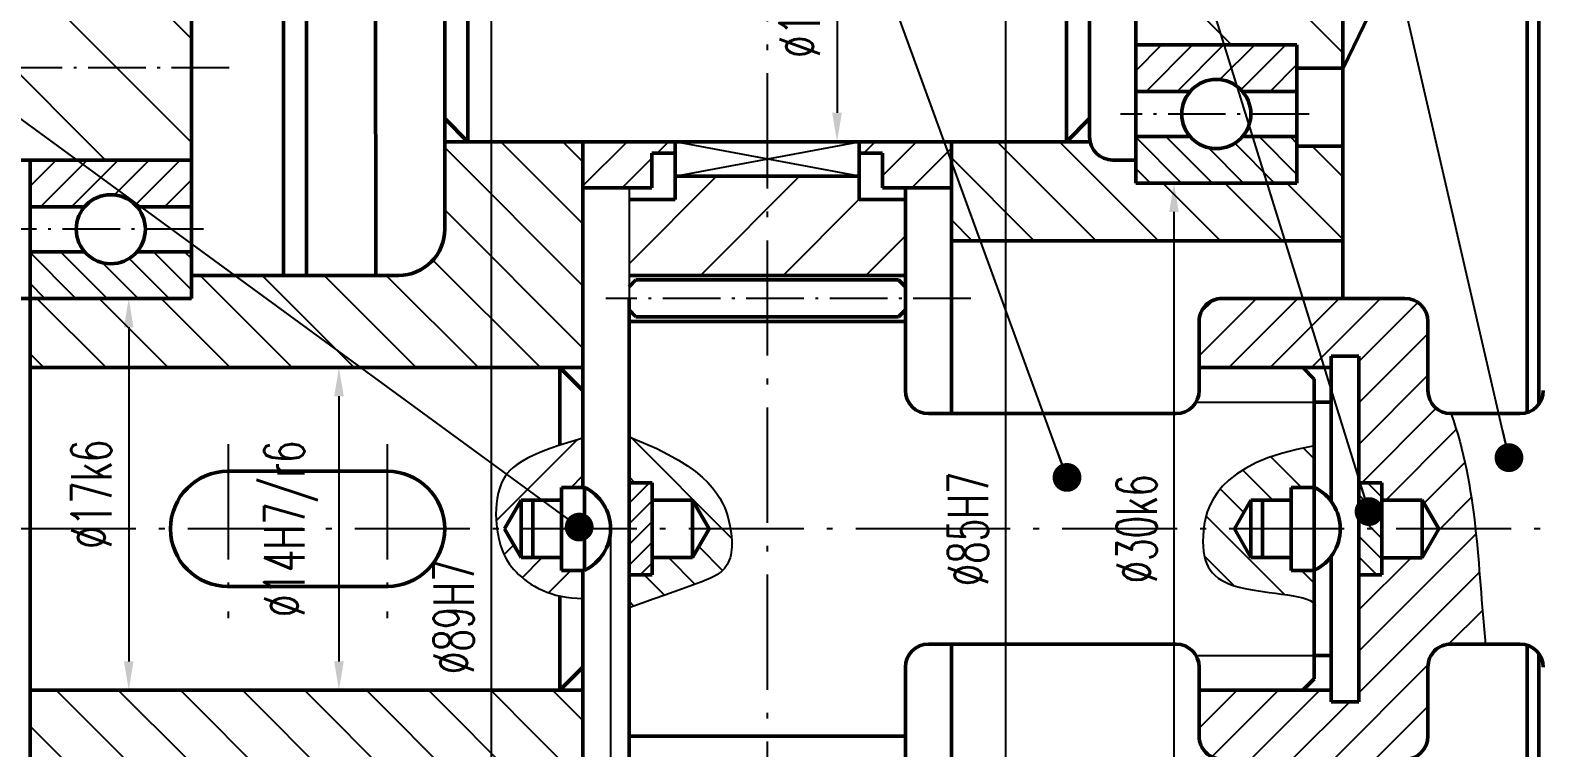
# Model space of a CAD drawing. Header units: millimetres. Extents: x -4145 to -2956, y -84 to 757.
# Drawn here: x -3976.4 to -3845.4, y 456.5 to 518.8 of the extents above; entities that cross this region are included whole.
import ezdxf

# ---------------------------------------------------------------- set-up
doc = ezdxf.new("R2010")
doc.units = ezdxf.units.MM
doc.header["$LTSCALE"] = 10
doc.linetypes.add('CENTER', pattern=[1.45, 1, -0.2, 0.05, -0.2])
doc.layers.add('1轮廓实线层', color=7, linetype='Continuous', lineweight=50)
for name, color, linetype in [('2细线层', 7, 'Continuous'), ('3中心线层', 7, 'CENTER'), ('5剖面线层', 7, 'Continuous'), ('6文字层', 7, 'Continuous'), ('7标注层', 7, 'Continuous')]:
    doc.layers.add(name, color=color, linetype=linetype)
doc.styles.add('TH_GBDIM', font='romans.shx', dxfattribs={"width": 0.65, "bigfont": 'gbcbig.shx'})
doc.dimstyles.new('TH_GBDIM', dxfattribs={"dimtxt": 3.5, "dimasz": 2.5, "dimexe": 2, "dimexo": 0, "dimgap": 1.5, "dimtad": 1, "dimlfac": 0.5, "dimdsep": 46, "dimtxsty": 'TH_GBDIM', "dimcen": 2.5, "dimclrd": 130, "dimclre": 130, "dimclrt": 3, "dimazin": 2, "dimtfac": 0.714286, "dimtmove": 0, "dimatfit": 3, "dimfxl": 1, "dimtolj": 1, "dimtzin": 0, "dimlwd": -1, "dimlwe": -1, "dimarcsym": 0})
pattern_1 = [(135, (-720.468, -1197.2057), (-4.490128, -4.490128), [])]
pattern_2 = [(45, (-720.4682, -1197.2057), (-1.7960512, 1.7960512), [])]
pattern_3 = [(135, (-720.4682, -1197.2057), (-1.7960512, -1.7960512), [])]
pattern_4 = [(135, (-720.4682, -1197.2057), (-2.694077, -2.694077), [])]

# ---------------------------------------------------------------- blocks, each defined once
blk = doc.blocks.new('*D2')
at = {"layer": '7标注层', "color": 130, "transparency": 16777216}
for p, q in [((-3925.97, 475.54), (-3925.97, 439.33)), ((-3924.36, 475.54), (-3924.36, 439.33)), ((-3928.47, 441.33), (-3930.97, 441.33)), ((-3925.97, 441.33), (-3924.36, 441.33)), ((-3921.86, 441.33), (-3902.71, 441.33))]:
    blk.add_line(p, q, dxfattribs=at)
for points in [[(-3928.47, 441.75), (-3928.47, 440.92), (-3925.97, 441.33)], [(-3921.86, 441.75), (-3921.86, 440.92), (-3924.36, 441.33)]]:
    blk.add_solid(points, dxfattribs=at)
at = {"layer": 'Defpoints', "color": 0, "transparency": 16777216}
for p in [(-3925.97, 475.54), (-3924.36, 475.54), (-3925.97, 441.33)]:
    blk.add_point(p, dxfattribs=at)
at = {"layer": '7标注层', "color": 3, "transparency": 16777216, "insert": (-3906.59, 444.58), "char_height": 3.5, "attachment_point": 5, "style": 'TH_GBDIM'}
blk.add_mtext('\\A1;0.8', dxfattribs=at)
blk = doc.blocks.new('*D7')
at = {"layer": '7标注层', "color": 130, "transparency": 16777216}
for p, q in [((-4039.36, 489.54), (-4039.36, 645.08)), ((-3703.35, 478.59), (-3703.35, 645.08)), ((-4036.86, 643.08), (-3705.85, 643.08))]:
    blk.add_line(p, q, dxfattribs=at)
for points in [[(-4036.86, 643.5), (-4036.86, 642.66), (-4039.36, 643.08)], [(-3705.85, 643.5), (-3705.85, 642.66), (-3703.35, 643.08)]]:
    blk.add_solid(points, dxfattribs=at)
at = {"layer": 'Defpoints', "color": 0, "transparency": 16777216}
for p in [(-3703.35, 643.08), (-4039.36, 489.54), (-3703.35, 478.59)]:
    blk.add_point(p, dxfattribs=at)
at = {"layer": '7标注层', "color": 3, "transparency": 16777216, "insert": (-3871.36, 646.33), "char_height": 3.5, "attachment_point": 5, "style": 'TH_GBDIM'}
blk.add_mtext('\\A1;168', dxfattribs=at)
blk = doc.blocks.new('*D35')
at = {"layer": '7标注层', "color": 130, "transparency": 16777216}
for p, q in [((-3868.56, 560.57), (-3893.68, 560.57)), ((-3891.68, 558.07), (-3891.68, 392.98)), ((-3864.36, 390.48), (-3893.68, 390.48))]:
    blk.add_line(p, q, dxfattribs=at)
for points in [[(-3892.09, 558.07), (-3891.26, 558.07), (-3891.68, 560.57)], [(-3892.09, 392.98), (-3891.26, 392.98), (-3891.68, 390.48)]]:
    blk.add_solid(points, dxfattribs=at)
at = {"layer": 'Defpoints', "color": 0, "transparency": 16777216}
for p in [(-3868.56, 560.57), (-3891.68, 390.48), (-3864.36, 390.48)]:
    blk.add_point(p, dxfattribs=at)
at = {"layer": '7标注层', "color": 3, "transparency": 16777216, "insert": (-3894.93, 475.53), "char_height": 3.5, "attachment_point": 5, "rotation": 90, "style": 'TH_GBDIM'}
blk.add_mtext('\\A1;%%C85H7', dxfattribs=at)
blk = doc.blocks.new('_Dot')
at = {"color": 0, "linetype": 'ByBlock', "lineweight": -2}
blk.add_line((-0.5, 0), (-1, 0), dxfattribs=at)
at = {"color": 0, "linetype": 'ByBlock', "const_width": 0.5}
blk.add_lwpolyline([(-0.25, 0, 1), (0.25, 0, 1)], format="xyb", close=True, dxfattribs=at)
blk = doc.blocks.new('*D36')
at = {"layer": '7标注层', "color": 130, "transparency": 16777216}
for p, q in [((-3876.36, 505.54), (-3879.04, 505.54)), ((-3877.04, 503.04), (-3877.04, 448.04)), ((-3876.36, 445.54), (-3879.04, 445.54))]:
    blk.add_line(p, q, dxfattribs=at)
for points in [[(-3877.46, 503.04), (-3876.63, 503.04), (-3877.04, 505.54)], [(-3877.46, 448.04), (-3876.63, 448.04), (-3877.04, 445.54)]]:
    blk.add_solid(points, dxfattribs=at)
at = {"layer": 'Defpoints', "color": 0, "transparency": 16777216}
for p in [(-3876.36, 505.54), (-3877.04, 445.54), (-3876.36, 445.54)]:
    blk.add_point(p, dxfattribs=at)
at = {"layer": '7标注层', "color": 3, "transparency": 16777216, "insert": (-3880.29, 475.54), "char_height": 3.5, "attachment_point": 5, "rotation": 90, "style": 'TH_GBDIM'}
blk.add_mtext('\\A1;%%C30k6', dxfattribs=at)
blk = doc.blocks.new('*D37')
at = {"layer": '7标注层', "color": 130, "transparency": 16777216}
for p, q in [((-3946.49, 489.54), (-3951.55, 489.54)), ((-3949.55, 487.04), (-3949.55, 464.04)), ((-3946.49, 461.54), (-3951.55, 461.54))]:
    blk.add_line(p, q, dxfattribs=at)
for points in [[(-3949.96, 487.04), (-3949.13, 487.04), (-3949.55, 489.54)], [(-3949.96, 464.04), (-3949.13, 464.04), (-3949.55, 461.54)]]:
    blk.add_solid(points, dxfattribs=at)
at = {"layer": 'Defpoints', "color": 0, "transparency": 16777216}
for p in [(-3946.49, 489.54), (-3949.55, 461.54), (-3946.49, 461.54)]:
    blk.add_point(p, dxfattribs=at)
at = {"layer": '7标注层', "color": 3, "transparency": 16777216, "insert": (-3953.71, 475.54), "char_height": 3.5, "attachment_point": 5, "rotation": 90, "style": 'TH_GBDIM'}
blk.add_mtext('\\A1;%%C14H7/r6', dxfattribs=at)
blk = doc.blocks.new('*D38')
at = {"layer": '7标注层', "color": 130, "transparency": 16777216}
for p, q in [((-3968.19, 495.54), (-3965.8, 495.54)), ((-3967.8, 493.04), (-3967.8, 464.04)), ((-3970.18, 461.54), (-3965.8, 461.54))]:
    blk.add_line(p, q, dxfattribs=at)
for points in [[(-3968.22, 493.04), (-3967.39, 493.04), (-3967.8, 495.54)], [(-3968.22, 464.04), (-3967.39, 464.04), (-3967.8, 461.54)]]:
    blk.add_solid(points, dxfattribs=at)
at = {"layer": 'Defpoints', "color": 0, "transparency": 16777216}
for p in [(-3968.19, 495.54), (-3970.18, 461.54), (-3967.8, 461.54)]:
    blk.add_point(p, dxfattribs=at)
at = {"layer": '7标注层', "color": 3, "transparency": 16777216, "insert": (-3971.05, 478.54), "char_height": 3.5, "attachment_point": 5, "rotation": 90, "style": 'TH_GBDIM'}
blk.add_mtext('\\A1;%%C17k6', dxfattribs=at)
blk = doc.blocks.new('*D39')
at = {"layer": '7标注层', "color": 130, "transparency": 16777216}
for p, q in [((-3955.36, 564.57), (-3934.34, 564.57)), ((-3936.34, 562.07), (-3936.34, 388.34)), ((-3956.82, 385.84), (-3934.34, 385.84))]:
    blk.add_line(p, q, dxfattribs=at)
for points in [[(-3936.76, 562.07), (-3935.93, 562.07), (-3936.34, 564.57)], [(-3936.76, 388.34), (-3935.93, 388.34), (-3936.34, 385.84)]]:
    blk.add_solid(points, dxfattribs=at)
at = {"layer": 'Defpoints', "color": 0, "transparency": 16777216}
for p in [(-3955.36, 564.57), (-3956.82, 385.84), (-3936.34, 385.84)]:
    blk.add_point(p, dxfattribs=at)
at = {"layer": '7标注层', "color": 3, "transparency": 16777216, "insert": (-3939.59, 467.91), "char_height": 3.5, "attachment_point": 5, "rotation": 90, "style": 'TH_GBDIM'}
blk.add_mtext('\\A1;%%C89H7', dxfattribs=at)
blk = doc.blocks.new('*D41')
at = {"layer": '7标注层', "color": 130, "transparency": 16777216}
for p, q in [((-3908.63, 533.14), (-3904.3, 533.14)), ((-3906.3, 530.64), (-3906.3, 511.64)), ((-3908.63, 509.14), (-3904.3, 509.14))]:
    blk.add_line(p, q, dxfattribs=at)
for points in [[(-3906.72, 530.64), (-3905.88, 530.64), (-3906.3, 533.14)], [(-3906.72, 511.64), (-3905.88, 511.64), (-3906.3, 509.14)]]:
    blk.add_solid(points, dxfattribs=at)
at = {"layer": 'Defpoints', "color": 0, "transparency": 16777216}
for p in [(-3908.63, 533.14), (-3908.63, 509.14), (-3906.3, 509.14)]:
    blk.add_point(p, dxfattribs=at)
at = {"layer": '7标注层', "color": 3, "transparency": 16777216, "insert": (-3909.55, 521.14), "char_height": 3.5, "attachment_point": 5, "rotation": 90, "style": 'TH_GBDIM'}
blk.add_mtext('\\A1;%%C12k6', dxfattribs=at)

msp = doc.modelspace()

# ---------------------------------------------------------------- hatches: boundary and pattern name
at = {"layer": '5剖面线层'}
h = msp.add_hatch(dxfattribs=at)
h.set_pattern_fill('ANSI31', color=256, scale=2, angle=90)
h.set_pattern_definition(pattern_1)
h.paths.add_polyline_path([(-3958.36, 587.532), (-3978.36, 587.532), (-3980.36, 585.532), (-3980.36, 576.032), (-3958.36, 576.032)])
h.paths.add_polyline_path([(-3954.36, 564.532), (-3958.36, 564.532), (-3958.36, 576.032), (-3980.36, 576.032), (-3980.36, 516.538), (-3962.36, 516.538), (-3962.36, 558.532), (-3954.36, 558.532)])
h.paths.add_polyline_path([(-3962.36, 516.538), (-3980.36, 516.538), (-3980.36, 507.538), (-3962.36, 507.538)])
h.paths.add_polyline_path([(-3962.36, 443.538), (-3980.36, 443.538), (-3980.36, 375.044), (-3958.36, 375.044), (-3958.36, 385.904), (-3954.36, 385.904), (-3954.36, 391.904), (-3962.36, 391.904)])
edge = h.paths.add_edge_path()
edge.add_line((-3958.36, 375.044), (-3978.36, 375.044))
edge.add_spline(control_points=[(-3978.36, 375.044), (-3978.36, 371.26), (-3978.36, 367.051), (-3978.36, 363.524)], knot_values=[0.3982516, 0.3982516, 0.3982516, 0.3982516, 0.6631195, 0.6631195, 0.6631195, 0.6631195], degree=3, periodic=0)
edge.add_line((-3978.36, 363.524), (-3958.36, 363.524))
edge.add_line((-3958.36, 363.524), (-3958.36, 375.044))
edge = h.paths.add_edge_path()
edge.add_spline(control_points=[(-3978.36, 363.524), (-3978.36, 367.051), (-3978.36, 371.26), (-3978.36, 375.044)], knot_values=[0.3982516, 0.3982516, 0.3982516, 0.3982516, 0.6631195, 0.6631195, 0.6631195, 0.6631195], degree=3, periodic=0)
edge.add_line((-3978.36, 375.044), (-3980.36, 375.044))
edge.add_line((-3980.36, 375.044), (-3980.36, 365.524))
edge.add_line((-3980.36, 365.524), (-3978.36, 363.524))
h = msp.add_hatch(dxfattribs=at)
h.set_pattern_fill('ANSI31', color=256, scale=2.4)
h.set_pattern_definition([(45, (-720.468, -1197.206), (-5.388154, 5.388154), [])])
h.paths.add_polyline_path([(-3858.361, 583.526), (-3860.36, 583.526, -0.4143384), (-3862.361, 585.526), (-3862.361, 587.532), (-3958.36, 587.532), (-3958.36, 564.532), (-3952.36, 564.532), (-3952.36, 560.532), (-3946.362, 560.532), (-3946.362, 562.491, -0.4142223), (-3944.362, 564.491), (-3926.354, 564.491, -0.4140743), (-3924.354, 562.492), (-3924.352, 558.532), (-3900.397, 558.532), (-3900.386, 552.532), (-3896.386, 552.532), (-3896.397, 562.529, -0.414718), (-3894.397, 564.532), (-3872.364, 564.532, -0.4142136), (-3870.364, 562.532), (-3870.364, 560.532), (-3858.361, 560.532)])
h.paths.add_polyline_path([(-3858.361, 390.544), (-3870.364, 390.544), (-3870.364, 388.544, -0.4142136), (-3872.364, 386.544), (-3894.397, 386.544, -0.4143143), (-3896.397, 388.544), (-3896.386, 398.544), (-3900.358, 398.544), (-3900.364, 392.544), (-3904.356, 392.544), (-3904.358, 387.944), (-3924.463, 387.944, -0.3215623), (-3926.358, 386.585), (-3944.362, 386.585, -0.4142223), (-3946.362, 388.585), (-3946.362, 390.544), (-3952.36, 390.544), (-3952.36, 385.904), (-3958.36, 385.904), (-3958.36, 363.524), (-3862.361, 363.524), (-3862.361, 365.529, -0.4140887), (-3860.362, 367.529), (-3858.361, 367.529)])
h = msp.add_hatch(dxfattribs=at)
h.set_pattern_fill('ANSI31', color=256, scale=2, angle=90)
h.set_pattern_definition(pattern_1)
h.paths.add_polyline_path([(-3846.361, 560.532), (-3848.361, 560.532), (-3848.361, 572.032), (-3858.361, 572.032), (-3858.361, 560.532), (-3870.364, 560.532), (-3870.364, 527.538, -0.4142136), (-3872.364, 525.538), (-3880.364, 525.538), (-3880.364, 517.538), (-3866.364, 517.538), (-3866.364, 515.53), (-3862.378, 515.53), (-3862.364, 544.532, -0.4142136), (-3858.364, 548.532), (-3846.361, 548.532)])
h.paths.add_polyline_path([(-3848.361, 583.526), (-3858.361, 583.526), (-3858.361, 572.032), (-3848.361, 572.032)])
h = msp.add_hatch(dxfattribs=at)
h.set_pattern_fill('ANSI31', color=256, scale=1.6)
h.set_pattern_definition([(45, (-720.468, -1197.2057), (-3.5921024, 3.5921024), [])])
h.paths.add_polyline_path([(-3900.373, 544.738), (-3924.346, 544.738), (-3924.343, 538.147), (-3920.392, 538.15), (-3920.389, 536.138), (-3904.356, 536.138), (-3904.356, 538.155), (-3900.362, 538.154)])
h.paths.add_polyline_path([(-3900.36, 504.122), (-3904.363, 504.121), (-3904.363, 506.137), (-3920.363, 506.137), (-3920.364, 504.126), (-3924.36, 504.129), (-3924.36, 497.538), (-3900.36, 497.538)])
h = msp.add_hatch(dxfattribs=at)
h.set_pattern_fill('ANSI31', color=256, scale=1.2, angle=90)
h.set_pattern_definition(pattern_4)
h.paths.add_polyline_path([(-3928.36, 509.137), (-3940.362, 509.137), (-3940.36, 501.539, -0.4143117), (-3944.36, 497.538), (-3962.36, 497.538), (-3962.36, 495.538), (-3976.36, 495.538), (-3976.36, 489.538), (-3928.36, 489.538)])
edge = h.paths.add_edge_path()
edge.add_spline(control_points=[(-3935.874, 533.138), (-3935.873, 536.843), (-3935.873, 540.172), (-3935.873, 542.137)], knot_values=[0.1883841, 0.1883841, 0.1883841, 0.1883841, 0.5288465, 0.5288465, 0.5288465, 0.5288465], degree=3, periodic=0)
edge.add_line((-3935.873, 542.137), (-3940.373, 542.134))
edge.add_line((-3940.373, 542.134), (-3940.37, 533.138))
edge.add_line((-3940.37, 533.138), (-3935.874, 533.138))
h.paths.add_polyline_path([(-3928.373, 542.143), (-3932.887, 542.14), (-3932.881, 533.13), (-3928.37, 533.127)])
h = msp.add_hatch(dxfattribs=at)
h.set_pattern_fill('ANSI31', color=256, scale=1.2, angle=90)
h.set_pattern_definition(pattern_4)
h.paths.add_polyline_path([(-3884.376, 542.179), (-3896.376, 542.169), (-3896.373, 533.141), (-3884.373, 533.145)])
edge = h.paths.add_edge_path()
edge.add_line((-3862.378, 508.744), (-3866.364, 508.744))
edge.add_line((-3866.364, 508.744), (-3866.364, 505.538))
edge.add_line((-3866.364, 505.538), (-3880.364, 505.538))
edge.add_line((-3880.364, 505.538), (-3880.364, 507.538))
edge.add_line((-3880.364, 507.538), (-3882.363, 507.538))
edge.add_arc((-3882.363, 509.538), 2, 191.55521, 270, ccw=False)
edge.add_line((-3884.323, 509.137), (-3896.366, 509.137))
edge.add_line((-3896.366, 509.137), (-3896.363, 500.538))
edge.add_line((-3896.363, 500.538), (-3862.385, 500.538))
edge.add_line((-3862.385, 500.538), (-3862.378, 508.744))
h = msp.add_hatch(dxfattribs=at)
h.set_pattern_fill('ANSI31', color=256, scale=0.8)
h.set_pattern_definition(pattern_2)
h.paths.add_polyline_path([(-3922.372, 537.148), (-3928.371, 537.143), (-3928.37, 533.127), (-3920.357, 533.122), (-3920.357, 534.134), (-3922.37, 534.132)])
h.paths.add_polyline_path([(-3920.363, 509.137), (-3920.363, 509.137), (-3928.36, 509.137), (-3928.36, 505.132), (-3922.372, 505.128), (-3922.37, 508.144), (-3920.363, 508.142)])
h.paths.add_polyline_path([(-3896.375, 537.143), (-3902.341, 537.148), (-3902.343, 534.148), (-3904.356, 534.147), (-3904.356, 533.112), (-3896.373, 533.106)])
h.paths.add_polyline_path([(-3896.366, 509.137), (-3904.363, 509.137), (-3904.363, 508.129), (-3902.343, 508.128), (-3902.341, 505.128), (-3896.365, 505.132)])
h = msp.add_hatch(dxfattribs=at)
h.set_pattern_fill('ANSI31', color=256, scale=0.6)
h.set_pattern_definition([(45, (319.5072, -1739.8461), (-1.3470384, 1.3470384), [])])
h.paths.add_polyline_path([(-3866.364, 517.538), (-3880.364, 517.538), (-3880.364, 513.49), (-3875.642, 513.49, -0.4599349), (-3871.086, 513.49), (-3866.364, 513.49)])
h = msp.add_hatch(dxfattribs=at)
h.set_pattern_fill('ANSI31', color=256, scale=0.6, angle=90)
h.set_pattern_definition([(135, (319.5072, -1739.8461), (-1.3470384, -1.3470384), [])])
h.paths.add_polyline_path([(-3866.364, 509.585), (-3871.086, 509.585, -0.4599349), (-3875.642, 509.585), (-3880.364, 509.585), (-3880.364, 505.538), (-3866.364, 505.538)])
h = msp.add_hatch(dxfattribs=at)
h.set_pattern_fill('ANSI31', color=256, scale=0.6)
h.set_pattern_definition([(45, (223.5113, -1749.8461), (-1.3470384, 1.3470384), [])])
h.paths.add_polyline_path([(-3962.36, 507.538), (-3976.36, 507.538), (-3976.36, 503.49), (-3971.638, 503.49, -0.4599349), (-3967.082, 503.49), (-3962.36, 503.49)])
h = msp.add_hatch(dxfattribs=at)
h.set_pattern_fill('ANSI31', color=256, scale=0.6, angle=90)
h.set_pattern_definition([(135, (223.5113, -1749.8461), (-1.3470384, -1.3470384), [])])
h.paths.add_polyline_path([(-3962.36, 499.585), (-3967.082, 499.585, -0.4599349), (-3971.638, 499.585), (-3976.36, 499.585), (-3976.36, 495.538), (-3962.36, 495.538)])
h = msp.add_hatch(dxfattribs=at)
h.set_pattern_fill('ANSI31', color=256, scale=0.8)
h.set_pattern_definition(pattern_2)
edge = h.paths.add_edge_path()
edge.add_arc((-3856.993, 493.537), 2, 0, 89.99948)
edge.add_line((-3856.993, 495.537), (-3872.857, 495.538))
edge.add_arc((-3872.857, 493.538), 2, 89.99948, 180)
edge.add_line((-3874.857, 493.538), (-3874.857, 489.538))
edge.add_line((-3874.857, 489.538), (-3863.393, 489.537))
edge.add_line((-3863.393, 489.537), (-3863.393, 490.537))
edge.add_line((-3863.393, 490.537), (-3860.993, 490.537))
edge.add_line((-3860.993, 490.537), (-3860.993, 479.536))
edge.add_line((-3860.993, 479.536), (-3858.993, 479.536))
edge.add_line((-3858.993, 479.536), (-3858.993, 478.036))
edge.add_line((-3858.993, 478.036), (-3855.493, 478.036))
edge.add_line((-3855.493, 478.036), (-3854.051, 475.537))
edge.add_line((-3854.051, 475.537), (-3850.867, 475.537))
edge.add_spline(control_points=[(-3850.867, 475.537), (-3851.242, 478.956), (-3851.818, 482.312), (-3852.993, 485.538)], knot_values=[0, 0, 0, 0, 0.5091718, 0.5091718, 0.5091718, 0.5091718], degree=3, periodic=0)
edge.add_arc((-3852.993, 487.538), 2, 180, 270, ccw=False)
edge.add_line((-3854.993, 487.538), (-3854.993, 493.537))
edge = h.paths.add_edge_path()
edge.add_spline(control_points=[(-3849.989, 465.537), (-3850.331, 468.888), (-3850.505, 472.242), (-3850.867, 475.537)], knot_values=[0.5091718, 0.5091718, 0.5091718, 0.5091718, 1, 1, 1, 1], degree=3, periodic=0)
edge.add_line((-3850.867, 475.537), (-3854.049, 475.537))
edge.add_line((-3854.049, 475.537), (-3855.493, 473.036))
edge.add_line((-3855.493, 473.036), (-3858.993, 473.036))
edge.add_line((-3858.993, 473.036), (-3858.993, 471.536))
edge.add_line((-3858.993, 471.536), (-3860.993, 471.536))
edge.add_line((-3860.993, 471.536), (-3860.993, 460.537))
edge.add_line((-3860.993, 460.537), (-3863.394, 460.537))
edge.add_line((-3863.394, 460.537), (-3863.394, 461.537))
edge.add_line((-3863.394, 461.537), (-3874.857, 461.538))
edge.add_line((-3874.857, 461.538), (-3874.857, 457.538))
edge.add_arc((-3872.857, 457.538), 2, 179.99887, 269.99949)
edge.add_line((-3872.857, 455.538), (-3856.994, 455.537))
edge.add_arc((-3856.994, 457.537), 2, 269.99949, 359.99887)
edge.add_line((-3854.994, 457.537), (-3854.994, 463.537))
edge.add_arc((-3852.994, 463.537), 2, 89.99932, 179.99887, ccw=False)
edge.add_line((-3852.994, 465.537), (-3849.989, 465.537))
edge = h.paths.add_edge_path()
edge.add_line((-3834.984, 479.136), (-3834.984, 482.378))
edge.add_spline(control_points=[(-3834.984, 482.378), (-3842.44, 481.259), (-3842.794, 478.495), (-3842.865, 476.045), (-3842.843, 475.537)], knot_values=[0, 0, 0, 0, 1, 1.2659855, 1.2659855, 1.2659855, 1.2659855], degree=3, periodic=0)
edge.add_line((-3842.843, 475.537), (-3839.928, 475.537))
edge.add_line((-3839.928, 475.537), (-3838.484, 478.038))
edge.add_line((-3838.484, 478.038), (-3838.484, 478.036))
edge.add_line((-3838.484, 478.036), (-3834.984, 478.036))
edge.add_line((-3834.984, 478.036), (-3834.984, 479.136))
edge = h.paths.add_edge_path()
edge.add_line((-3834.984, 473.036), (-3838.484, 473.036))
edge.add_line((-3838.484, 473.036), (-3838.484, 473.038))
edge.add_line((-3838.484, 473.038), (-3839.927, 475.537))
edge.add_line((-3839.927, 475.537), (-3842.843, 475.537))
edge.add_spline(control_points=[(-3842.843, 475.537), (-3842.783, 474.136), (-3841.986, 470.953), (-3836.837, 467.264), (-3834.984, 467.264)], knot_values=[1.2659855, 1.2659855, 1.2659855, 1.2659855, 2, 3, 3, 3, 3], degree=3, periodic=0)
edge.add_line((-3834.984, 467.264), (-3834.984, 473.036))
h = msp.add_hatch(dxfattribs=at)
h.set_pattern_fill('ANSI31', color=256, scale=0.8)
h.set_pattern_definition(pattern_2)
edge = h.paths.add_edge_path()
edge.add_spline(control_points=[(-3928.36, 483.395), (-3934.363, 481.787), (-3935.967, 479.01), (-3935.98, 476.726), (-3935.818, 475.538)], knot_values=[0, 0, 0, 0, 1, 1.9829501, 1.9829501, 1.9829501, 1.9829501], degree=3, periodic=0)
edge.add_line((-3935.818, 475.538), (-3935.167, 475.538))
edge.add_line((-3935.167, 475.538), (-3933.723, 478.038))
edge.add_line((-3933.723, 478.038), (-3930.223, 478.038))
edge.add_line((-3930.223, 478.038), (-3930.223, 479.138))
edge.add_line((-3930.223, 479.138), (-3928.36, 479.138))
edge.add_line((-3928.36, 479.138), (-3928.36, 483.395))
edge = h.paths.add_edge_path()
edge.add_line((-3928.36, 471.938), (-3930.223, 471.938))
edge.add_line((-3930.223, 471.938), (-3930.223, 473.038))
edge.add_line((-3930.223, 473.038), (-3933.723, 473.038))
edge.add_line((-3933.723, 473.038), (-3935.167, 475.538))
edge.add_line((-3935.167, 475.538), (-3935.818, 475.538))
edge.add_spline(control_points=[(-3935.818, 475.538), (-3935.816, 475.517), (-3935.645, 474.286), (-3934.957, 471.718), (-3931.122, 469.504), (-3928.36, 469.504)], knot_values=[1.9829501, 1.9829501, 1.9829501, 1.9829501, 2, 3, 4, 4, 4, 4], degree=3, periodic=0)
edge.add_line((-3928.36, 469.504), (-3928.36, 471.938))
h = msp.add_hatch(dxfattribs=at)
h.set_pattern_fill('ANSI31', color=256, scale=0.8, angle=90)
h.set_pattern_definition(pattern_3)
edge = h.paths.add_edge_path()
edge.add_spline(control_points=[(-3915.557, 475.538), (-3915.594, 475.749), (-3916.023, 477.854), (-3917.225, 480.758), (-3924.36, 483.533)], knot_values=[0.0000068, 0.0000068, 0.0000068, 0.0000068, 0.1166217, 1.1166149, 1.1166149, 1.1166149, 1.1166149], degree=3, periodic=0)
edge.add_line((-3924.36, 483.533), (-3924.36, 479.538))
edge.add_line((-3924.36, 479.538), (-3922.36, 479.538))
edge.add_line((-3922.36, 479.538), (-3922.36, 478.038))
edge.add_line((-3922.36, 478.038), (-3918.86, 478.038))
edge.add_line((-3918.86, 478.038), (-3917.416, 475.538))
edge.add_line((-3917.416, 475.538), (-3915.557, 475.538))
edge = h.paths.add_edge_path()
edge.add_spline(control_points=[(-3924.36, 468.689), (-3917.919, 470.978), (-3915.696, 471.566), (-3915.28, 473.937), (-3915.557, 475.538)], knot_values=[1.1166149, 1.1166149, 1.1166149, 1.1166149, 2.1166149, 3, 3, 3, 3], degree=3, periodic=0)
edge.add_line((-3915.557, 475.538), (-3917.416, 475.538))
edge.add_line((-3917.416, 475.538), (-3918.86, 473.038))
edge.add_line((-3918.86, 473.038), (-3922.36, 473.038))
edge.add_line((-3922.36, 473.038), (-3922.36, 471.538))
edge.add_line((-3922.36, 471.538), (-3924.36, 471.538))
edge.add_line((-3924.36, 471.538), (-3924.36, 468.689))
h = msp.add_hatch(dxfattribs=at)
h.set_pattern_fill('ANSI31', color=256, scale=0.8, angle=90)
h.set_pattern_definition(pattern_3)
edge = h.paths.add_edge_path()
edge.add_spline(control_points=[(-3864.857, 482.729), (-3872.662, 481.4), (-3874.177, 478.047), (-3874.463, 475.538)], knot_values=[0, 0, 0, 0, 0.9204973, 0.9204973, 0.9204973, 0.9204973], degree=3, periodic=0)
edge.add_line((-3874.463, 475.538), (-3871.801, 475.538))
edge.add_line((-3871.801, 475.538), (-3870.357, 478.038))
edge.add_line((-3870.357, 478.038), (-3866.857, 478.038))
edge.add_line((-3866.857, 478.038), (-3866.857, 479.136))
edge.add_line((-3866.857, 479.136), (-3864.857, 479.136))
edge.add_line((-3864.857, 479.136), (-3864.857, 482.729))
edge = h.paths.add_edge_path()
edge.add_line((-3864.857, 471.936), (-3866.857, 471.936))
edge.add_line((-3866.857, 471.936), (-3866.857, 473.038))
edge.add_line((-3866.857, 473.038), (-3870.357, 473.038))
edge.add_line((-3870.357, 473.038), (-3871.8, 475.538))
edge.add_line((-3871.8, 475.538), (-3874.463, 475.538))
edge.add_spline(control_points=[(-3874.463, 475.538), (-3874.487, 475.321), (-3874.698, 472.463), (-3873.063, 469.938), (-3865.449, 469.849), (-3864.857, 469.051)], knot_values=[0.9204973, 0.9204973, 0.9204973, 0.9204973, 1, 2, 2.9262652, 2.9262652, 2.9262652, 2.9262652], degree=3, periodic=0)
edge.add_line((-3864.857, 469.07), (-3864.857, 471.936))
h = msp.add_hatch(dxfattribs=at)
h.set_pattern_fill('ANSI31', color=256, scale=0.4)
h.paths.add_polyline_path([(-3922.36, 479.536), (-3924.36, 479.536), (-3924.36, 475.537), (-3922.36, 475.537)])
h.paths.add_polyline_path([(-3922.36, 475.537), (-3924.36, 475.537), (-3924.36, 471.536), (-3922.36, 471.536)])
h = msp.add_hatch(dxfattribs=at)
h.set_pattern_fill('ANSI31', color=256, scale=0.4, angle=90)
h.set_pattern_definition([(135, (-43.6415, 0), (-0.8980256, -0.8980256), [])])
h.paths.add_polyline_path([(-3858.993, 479.536), (-3860.993, 479.536), (-3860.993, 475.537), (-3858.993, 475.537)])
h.paths.add_polyline_path([(-3858.993, 475.537), (-3860.993, 475.537), (-3860.993, 471.536), (-3858.993, 471.536)])
h = msp.add_hatch(dxfattribs=at)
h.set_pattern_fill('ANSI31', color=256, scale=1.2, angle=90)
h.set_pattern_definition(pattern_4)
edge = h.paths.add_edge_path()
edge.add_arc((-3882.348, 441.538), 2, 90, 180.02904, ccw=False)
edge.add_line((-3882.348, 443.538), (-3880.364, 443.538))
edge.add_line((-3880.364, 443.538), (-3880.364, 445.538))
edge.add_line((-3880.364, 445.538), (-3866.364, 445.538))
edge.add_line((-3866.364, 445.538), (-3866.364, 443.699))
edge.add_line((-3866.364, 443.699), (-3862.364, 443.699))
edge.add_line((-3862.364, 443.699), (-3862.363, 450.537))
edge.add_line((-3862.363, 450.537), (-3896.349, 450.538))
edge.add_line((-3896.349, 450.538), (-3896.345, 433.531))
edge.add_line((-3896.345, 433.531), (-3928.36, 433.531))
edge.add_line((-3928.36, 433.531), (-3928.36, 461.523))
edge.add_line((-3928.36, 461.523), (-3976.36, 461.538))
edge.add_line((-3976.36, 461.538), (-3976.36, 455.538))
edge.add_line((-3976.36, 455.538), (-3962.36, 455.538))
edge.add_line((-3962.36, 455.538), (-3962.36, 453.538))
edge.add_line((-3962.36, 453.538), (-3944.36, 453.538))
edge.add_arc((-3944.36, 449.538), 4, 0.09659, 90, ccw=False)
edge.add_line((-3940.36, 449.545), (-3940.332, 409.531))
edge.add_line((-3940.332, 409.531), (-3884.335, 409.531))
edge.add_line((-3884.335, 409.531), (-3884.348, 441.537))

# ---------------------------------------------------------------- linework, layer by layer
at = {"layer": '1轮廓实线层'}
for p, q in [((-3954.36, 497.538), (-3954.36, 564.572)), ((-3952.36, 497.538), (-3952.36, 564.572)), ((-3946.36, 497.538), (-3946.362, 562.531)), ((-3846.361, 560.572), (-3846.361, 485.637)), ((-3845.361, 560.572), (-3845.361, 486.369)), ((-3962.36, 497.538), (-3962.36, 558.572)), ((-3846.361, 548.532), (-3862.364, 515.53)), ((-3862.388, 495.538), (-3862.364, 544.532)), ((-3940.373, 542.134), (-3940.36, 501.539)), ((-3938.353, 533.138), (-3938.361, 509.137)), ((-3886.373, 533.1), (-3886.366, 509.137)), ((-3884.373, 531.143), (-3884.363, 509.537)), ((-3880.364, 525.538), (-3880.364, 505.538)), ((-3866.364, 517.538), (-3880.364, 517.538)), ((-3866.364, 505.538), (-3866.364, 517.538)), ((-3866.417, 515.53), (-3862.417, 515.53)), ((-3862.364, 515.53), (-3866.417, 515.53)), ((-3875.642, 513.49), (-3880.364, 513.49)), ((-3871.086, 513.49), (-3866.364, 513.49)), ((-3938.361, 509.137), (-3940.363, 511.141)), ((-3886.366, 509.137), (-3884.364, 511.141)), ((-3875.642, 509.585), (-3880.364, 509.585)), ((-3871.086, 509.585), (-3866.364, 509.585)), ((-3940.363, 509.137), (-3884.323, 509.137)), ((-3928.36, 479.138), (-3928.36, 509.137)), ((-3920.363, 509.137), (-3920.364, 504.126)), ((-3904.363, 509.137), (-3920.363, 509.137)), ((-3904.363, 504.121), (-3904.363, 509.137)), ((-3896.366, 509.137), (-3896.359, 485.538)), ((-3866.364, 508.744), (-3862.381, 508.744)), ((-3962.36, 507.538), (-3980.36, 507.538)), ((-3976.36, 443.538), (-3976.36, 507.538)), ((-3962.36, 507.538), (-3976.36, 507.538)), ((-3962.36, 495.538), (-3962.36, 507.538)), ((-3922.372, 505.128), (-3922.37, 508.128)), ((-3922.37, 508.144), (-3920.357, 508.142)), ((-3904.363, 508.129), (-3902.343, 508.128)), ((-3902.341, 505.128), (-3902.343, 508.128)), ((-3880.364, 507.538), (-3882.363, 507.538)), ((-3880.364, 507.538), (-3880.364, 505.538)), ((-3904.363, 506.137), (-3920.363, 506.137)), ((-3928.372, 505.132), (-3922.372, 505.128)), ((-3896.341, 505.132), (-3902.341, 505.128)), ((-3900.36, 505.129), (-3900.36, 487.538)), ((-3880.364, 505.538), (-3866.364, 505.538)), ((-3866.364, 505.538), (-3880.364, 505.538)), ((-3971.638, 503.49), (-3976.36, 503.49)), ((-3967.082, 503.49), (-3962.36, 503.49)), ((-3924.359, 504.129), (-3920.364, 504.126)), ((-3900.389, 504.122), (-3904.363, 504.121)), ((-3862.386, 500.538), (-3896.363, 500.538)), ((-3971.638, 499.585), (-3976.36, 499.585)), ((-3967.082, 499.585), (-3962.36, 499.585)), ((-3962.36, 497.538), (-3944.36, 497.538)), ((-3962.36, 497.538), (-3962.36, 495.538)), ((-3900.36, 497.538), (-3924.36, 497.538)), ((-3924.36, 496.538), (-3923.76, 497.138)), ((-3900.96, 497.138), (-3923.76, 497.138)), ((-3900.96, 497.138), (-3900.36, 496.538)), ((-3976.36, 495.538), (-3999.36, 495.538)), ((-3962.36, 495.538), (-3976.36, 495.538)), ((-3962.36, 495.538), (-3976.36, 495.538)), ((-3924.36, 495.538), (-3924.36, 454.538)), ((-3856.993, 495.537), (-3872.857, 495.538)), ((-3924.36, 494.538), (-3923.76, 493.938)), ((-3900.96, 493.938), (-3923.76, 493.938)), ((-3900.96, 493.938), (-3900.36, 494.538)), ((-3900.36, 493.538), (-3924.36, 493.538)), ((-3874.857, 493.538), (-3874.857, 487.538)), ((-3854.993, 487.538), (-3854.993, 493.537)), ((-3863.393, 490.537), (-3863.393, 477.926)), ((-3860.993, 490.537), (-3863.393, 490.537)), ((-3860.993, 460.537), (-3860.993, 490.537)), ((-3928.36, 489.538), (-3976.36, 489.538)), ((-3930.36, 489.538), (-3928.36, 487.538)), ((-3930.36, 489.538), (-3930.36, 482.807)), ((-3863.393, 489.537), (-3874.857, 489.538)), ((-3865.857, 489.537), (-3864.857, 488.537)), ((-3864.857, 488.538), (-3864.857, 462.537)), ((-3864.857, 486.538), (-3863.393, 486.538)), ((-3898.36, 485.538), (-3876.857, 485.538)), ((-3852.993, 485.538), (-3846.984, 485.538)), ((-3945.36, 480.538), (-3959.177, 480.538)), ((-3922.36, 479.538), (-3924.36, 479.538)), ((-3922.36, 479.538), (-3922.36, 471.538)), ((-3858.993, 479.536), (-3860.994, 479.536)), ((-3858.993, 479.536), (-3858.993, 471.536)), ((-3928.223, 479.138), (-3930.223, 479.138)), ((-3930.223, 479.138), (-3930.223, 471.938)), ((-3928.223, 479.138), (-3928.223, 471.938)), ((-3864.857, 479.136), (-3866.857, 479.136)), ((-3866.857, 479.136), (-3866.857, 471.936)), ((-3864.857, 479.136), (-3864.857, 471.936)), ((-3933.723, 478.038), (-3935.167, 475.538)), ((-3930.223, 478.038), (-3933.723, 478.038)), ((-3933.723, 478.038), (-3933.723, 473.038)), ((-3932.723, 478.038), (-3932.723, 473.038)), ((-3922.36, 478.038), (-3918.86, 478.038)), ((-3918.86, 478.038), (-3918.86, 473.038)), ((-3918.86, 478.038), (-3917.416, 475.538)), ((-3870.357, 478.038), (-3871.8, 475.538)), ((-3866.857, 478.038), (-3870.357, 478.038)), ((-3870.357, 478.038), (-3870.357, 473.038)), ((-3869.357, 478.036), (-3869.357, 473.036)), ((-3858.993, 478.036), (-3855.493, 478.036)), ((-3855.493, 478.036), (-3855.493, 473.036)), ((-3855.493, 478.036), (-3854.05, 475.536)), ((-3933.723, 473.038), (-3935.167, 475.538)), ((-3918.86, 473.038), (-3917.416, 475.538)), ((-3870.357, 473.038), (-3871.8, 475.538)), ((-3855.493, 473.036), (-3854.05, 475.536)), ((-3930.223, 473.038), (-3933.723, 473.038)), ((-3922.36, 473.038), (-3918.86, 473.038)), ((-3866.857, 473.038), (-3870.357, 473.038)), ((-3863.393, 473.145), (-3863.394, 460.537)), ((-3858.993, 473.036), (-3855.493, 473.036)), ((-3928.223, 471.938), (-3930.223, 471.938)), ((-3928.36, 433.531), (-3928.36, 471.875)), ((-3864.857, 471.936), (-3866.857, 471.936)), ((-3945.36, 470.538), (-3959.177, 470.538)), ((-3922.36, 471.538), (-3924.36, 471.538)), ((-3858.993, 471.536), (-3860.994, 471.536)), ((-3930.36, 469.714), (-3930.36, 461.538)), ((-3898.36, 465.538), (-3876.857, 465.537)), ((-3896.353, 465.538), (-3896.345, 433.531)), ((-3852.994, 465.537), (-3846.984, 465.537)), ((-3846.361, 390.484), (-3846.361, 465.437)), ((-3864.857, 464.537), (-3863.394, 464.537)), ((-3845.361, 390.484), (-3845.361, 464.706)), ((-3928.36, 463.538), (-3930.36, 461.538)), ((-3900.36, 463.538), (-3900.36, 454.538)), ((-3874.857, 457.538), (-3874.857, 463.537)), ((-3865.857, 461.537), (-3864.857, 462.537)), ((-3854.994, 463.537), (-3854.994, 457.537)), ((-3976.36, 461.538), (-3928.348, 461.523)), ((-3928.36, 461.538), (-3976.36, 461.538)), ((-3863.394, 461.537), (-3874.857, 461.538)), ((-3860.994, 460.537), (-3863.394, 460.537)), ((-3900.36, 457.538), (-3924.36, 457.538))]:
    msp.add_line(p, q, dxfattribs=at)
at = {"layer": '1轮廓实线层', "lineweight": -2}
msp.add_lwpolyline([(-3924.36, 505.129), (-3924.36, 461.286)], dxfattribs=at)
at = {"layer": '1轮廓实线层'}
for centre in [(-3873.364, 511.538), (-3969.36, 501.538)]:
    msp.add_circle(centre, 3, dxfattribs=at)
for centre, radius, start, end in [((-3882.363, 509.538), 2, 180.01747, 270), ((-3944.36, 501.538), 4, 270, 0.01747), ((-3872.857, 493.538), 2, 89.99943, 180), ((-3856.993, 493.537), 2, 0, 89.99943), ((-3898.36, 487.538), 2, 180, 270), ((-3876.857, 487.538), 2, 270, 0), ((-3852.993, 487.538), 2, 180, 270), ((-3846.984, 487.538), 2, 270, 0), ((-3959.177, 475.538), 5, 90, 270), ((-3945.36, 475.538), 5, 270, 90), ((-3929.967, 475.538), 4, 295.84193, 64.15807), ((-3866.601, 475.536), 4, 295.84193, 64.15807), ((-3898.36, 463.538), 2, 90, 180), ((-3876.857, 463.537), 2, 359.99887, 89.99887), ((-3852.994, 463.537), 2, 89.99887, 179.99887), ((-3846.984, 463.537), 2, 359.99887, 89.99887), ((-3872.857, 457.538), 2, 179.99887, 269.99944), ((-3856.994, 457.537), 2, 269.99944, 359.99887)]:
    msp.add_arc(centre, radius, start, end, dxfattribs=at)
at = {"layer": '1轮廓实线层', "lineweight": -2}
for points in [[(-3940.363, 509.137), (-3939.464, 509.137), (-3936.125, 509.137), (-3936.125, 509.137)], [(-3909.119, 509.137), (-3909.119, 509.137), (-3888.601, 509.137), (-3888.601, 509.137)], [(-3909.119, 509.137), (-3909.119, 509.137), (-3888.601, 509.137), (-3888.601, 509.137)]]:
    msp.add_open_spline(points, degree=3, dxfattribs=at)
at = {"layer": '2细线层'}
for p, q in [((-3920.363, 506.137), (-3904.363, 509.137)), ((-3904.363, 506.137), (-3920.363, 509.137)), ((-3875.125, 486.538), (-3864.857, 486.538)), ((-3875.125, 464.537), (-3864.857, 464.537))]:
    msp.add_line(p, q, dxfattribs=at)
for points in [[(-3852.993, 485.538), (-3850.686, 479.203), (-3850.686, 472.364), (-3849.989, 465.537)], [(-3928.36, 483.395), (-3934.363, 481.787), (-3935.98, 478.986), (-3935.98, 475.538), (-3934.957, 471.718), (-3931.122, 469.504), (-3928.36, 469.504)], [(-3924.36, 483.533), (-3917.225, 480.758), (-3915.073, 475.556), (-3915.559, 471.602), (-3917.919, 470.978), (-3924.36, 468.689)], [(-3864.857, 482.729), (-3873.336, 481.285), (-3875.448, 473.622), (-3873.002, 469.845), (-3864.857, 469.845), (-3864.776, 468.846)]]:
    msp.add_open_spline(points, degree=3, dxfattribs=at)
at = {"layer": '3中心线层'}
for p, q in [((-3912.36, 558.572), (-3912.36, 395.393)), ((-3959.177, 482.879), (-3959.177, 467.786)), ((-3945.36, 482.879), (-3945.36, 467.786)), ((-3894.679, 475.538), (-4046.117, 475.538)), ((-3775.256, 475.537), (-3894.679, 475.538))]:
    msp.add_line(p, q, dxfattribs=at)
at = {"layer": '3中心线层', "ltscale": 0.5}
for p, q in [((-3959.08, 515.538), (-4002.037, 515.538)), ((-3865.307, 511.538), (-3881.692, 511.538)), ((-3961.303, 501.538), (-3977.688, 501.538)), ((-3894.679, 495.538), (-3926.365, 495.538))]:
    msp.add_line(p, q, dxfattribs=at)

# ---------------------------------------------------------------- dimensions: what is measured, and where the dimension line sits
at = {"layer": '7标注层'}
dim = msp.add_linear_dim(base=(-3703.352, 643.079), p1=(-4039.36, 489.538), p2=(-3703.352, 478.592), dimstyle='TH_GBDIM', override={"dimtmove": 0}, dxfattribs=at)
dim.commit()
dim.dimension.update_dxf_attribs({"geometry": '*D7', "text_midpoint": (-3871.356, 643.079), "dimtype": 160})
for base, p1, p2, text, picture, middle in [((-3936.343, 385.844), (-3955.36, 564.572), (-3956.823, 385.844), '%%C89H7', '*D39', (-3936.343, 467.91)), ((-3906.301, 509.137), (-3908.627, 533.138), (-3908.627, 509.137), '%%C<>k6', '*D41', (-3906.301, 521.138))]:
    dim = msp.add_linear_dim(base=base, p1=p1, p2=p2, angle=90, text=text, dimstyle='TH_GBDIM', override={"dimldrblk": 'Dot'}, dxfattribs=at)
    dim.commit()
    dim.dimension.update_dxf_attribs({"geometry": picture, "text_midpoint": middle, "dimtype": 160})
for base, p1, p2, text, picture, middle in [((-3891.675, 390.484), (-3868.562, 560.572), (-3864.362, 390.484), '%%C85H7', '*D35', (-3894.925, 475.528)), ((-3877.043, 445.538), (-3876.361, 505.538), (-3876.361, 445.538), '%%C<>k6', '*D36', (-3880.293, 475.538)), ((-3967.805, 461.538), (-3968.186, 495.538), (-3970.18, 461.538), '%%C<>k6', '*D38', (-3971.055, 478.538)), ((-3949.545, 461.538), (-3946.494, 489.538), (-3946.494, 461.538), '%%C<>H7/r6', '*D37', (-3953.712, 475.538))]:
    dim = msp.add_linear_dim(base=base, p1=p1, p2=p2, angle=90, text=text, dimstyle='TH_GBDIM', override={"dimldrblk": 'Dot'}, dxfattribs=at)
    dim.commit()
    dim.dimension.update_dxf_attribs({"geometry": picture, "text_midpoint": middle})
dim = msp.add_linear_dim(base=(-3925.967, 441.334), p1=(-3924.36, 475.538), p2=(-3925.967, 475.538), dimstyle='TH_GBDIM', dxfattribs=at)
dim.commit()
dim.dimension.update_dxf_attribs({"geometry": '*D2', "text_midpoint": (-3906.593, 441.334), "dimtype": 160})

# ---------------------------------------------------------------- leaders
at = {"layer": '6文字层'}
for points in [[(-3886.331, 480.002), (-3956.798, 672.806)], [(-3860.104, 477.038), (-3920.85, 672.806)], [(-3847.955, 481.716), (-3892.048, 672.806)], [(-3928.688, 475.692), (-4065.484, 575.647)]]:
    msp.add_leader(points, dimstyle='TH_GBDIM', override={"dimgap": 1.5, "dimtad": 0, "dimldrblk": 'Dot'}, dxfattribs=at)

doc.saveas('drawing.dxf')
